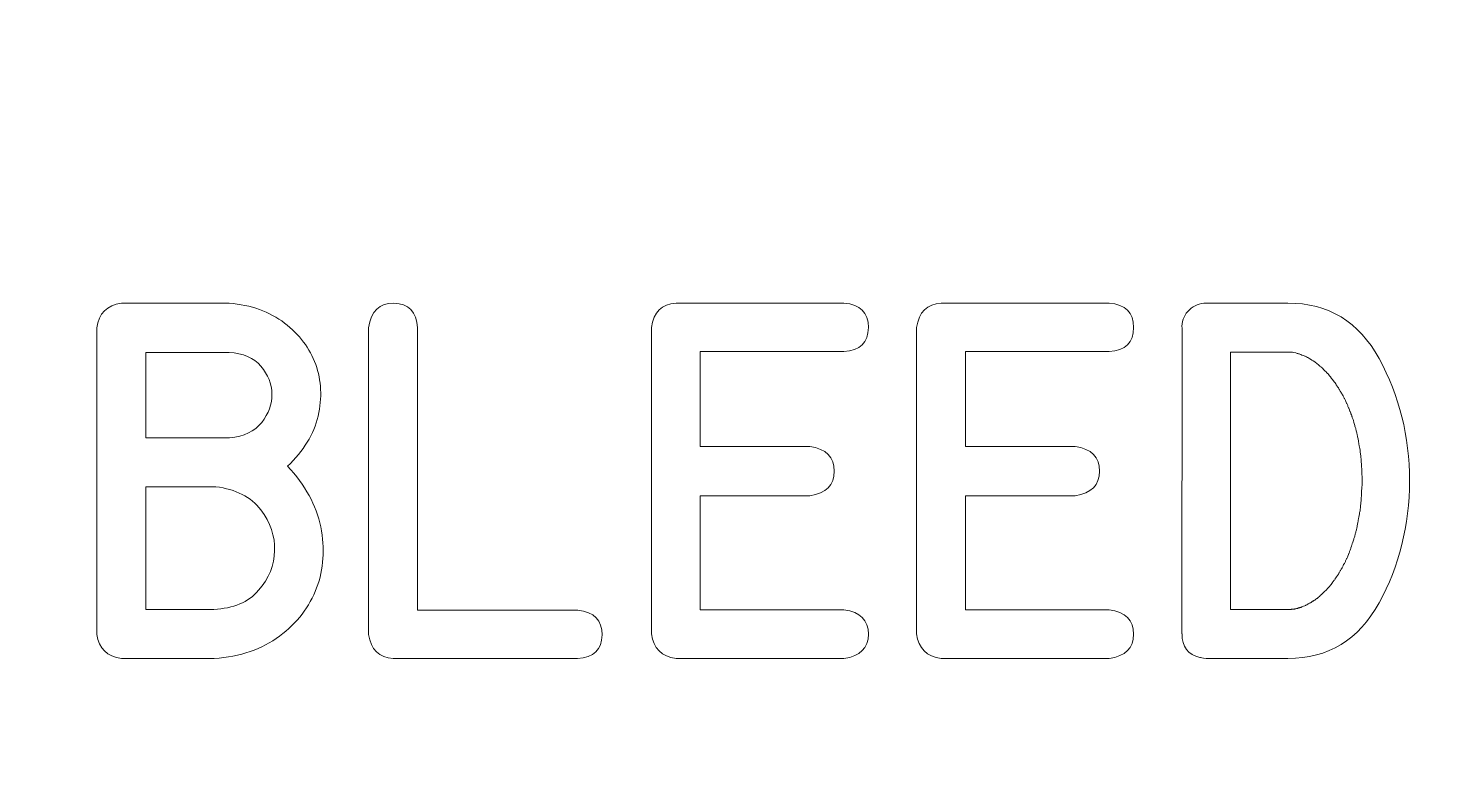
# Model space of a CAD drawing. Header units: millimetres. Extents: x -288 to 359, y -150 to 98.
# Drawn here: x -16.93 to -4.36, y -22.41 to -15.66 of the extents above; entities that cross this region are included whole.
import ezdxf

# ---------------------------------------------------------------- set-up
doc = ezdxf.new("R2010")
doc.units = ezdxf.units.MM
doc.header["$MEASUREMENT"] = 0
doc.layers.add('Cut', color=7, linetype='Continuous', plot=False)
doc.layers.add('Engrave', color=7, linetype='Continuous')

msp = doc.modelspace()

# ---------------------------------------------------------------- linework, layer by layer
at = {"layer": 'Cut', "color": 250, "lineweight": 9}
msp.add_open_spline([(-125.3294, 95.8698), (-125.5948, 95.8696), (-125.8492, 95.764), (-126.0368, 95.5762), (-126.0368, 95.5762), (-126.2243, 95.3885), (-126.3296, 95.1352), (-126.3294, 94.8698), (-126.3294, 94.8698), (-126.3294, 94.8698), (-126.3294, 90.3823), (-126.3294, 90.3823), (-126.3294, 90.3823), (-126.3292, 90.1169), (-126.2236, 89.8624), (-126.0359, 89.6749), (-126.0359, 89.6749), (-125.8481, 89.4874), (-125.5948, 89.3821), (-125.3294, 89.3823), (-125.3294, 89.3823), (-125.3294, 89.3823), (-122.8669, 89.3823), (-122.8669, 89.3823), (-122.8669, 89.3823), (-120.5447, 89.3823), (-118.3988, 88.1434), (-117.2377, 86.1323), (-117.2377, 86.1323), (-116.0766, 84.1212), (-116.0766, 81.6434), (-117.2377, 79.6323), (-117.2377, 79.6323), (-118.3988, 77.6212), (-120.5447, 76.3823), (-122.8669, 76.3823), (-122.8669, 76.3823), (-122.8669, 76.3823), (-125.3294, 76.3823), (-125.3294, 76.3823), (-125.3294, 76.3823), (-125.5948, 76.3821), (-125.8492, 76.2765), (-126.0368, 76.0887), (-126.0368, 76.0887), (-126.2243, 75.901), (-126.3296, 75.6477), (-126.3294, 75.3823), (-126.3294, 75.3823), (-126.3294, 75.3823), (-126.3294, 23.7073), (-126.3294, 23.7073), (-126.3294, 23.7073), (-126.3292, 23.4419), (-126.2236, 23.1874), (-126.0359, 22.9999), (-126.0359, 22.9999), (-125.8481, 22.8124), (-125.5948, 22.7071), (-125.3294, 22.7073), (-125.3294, 22.7073), (-125.3294, 22.7073), (-122.8669, 22.7073), (-122.8669, 22.7073), (-122.8669, 22.7073), (-120.5447, 22.7073), (-118.3988, 21.4684), (-117.2377, 19.4573), (-117.2377, 19.4573), (-116.0766, 17.4462), (-116.0766, 14.9684), (-117.2377, 12.9573), (-117.2377, 12.9573), (-118.3988, 10.9462), (-120.5447, 9.7073), (-122.8669, 9.7073), (-122.8669, 9.7073), (-122.8669, 9.7073), (-125.3294, 9.7073), (-125.3294, 9.7073), (-125.3294, 9.7073), (-125.5948, 9.7071), (-125.8492, 9.6015), (-126.0368, 9.4137), (-126.0368, 9.4137), (-126.2243, 9.226), (-126.3296, 8.9727), (-126.3294, 8.7073), (-126.3294, 8.7073), (-126.3294, 8.7073), (-126.3294, -62.0177), (-126.3294, -62.0177), (-126.3294, -62.0177), (-126.3292, -62.2831), (-126.2236, -62.5376), (-126.0359, -62.7251), (-126.0359, -62.7251), (-125.8481, -62.9126), (-125.5948, -63.0179), (-125.3294, -63.0177), (-125.3294, -63.0177), (-125.3294, -63.0177), (-122.8669, -63.0177), (-122.8669, -63.0177), (-122.8669, -63.0177), (-120.5447, -63.0177), (-118.3988, -64.2566), (-117.2377, -66.2677), (-117.2377, -66.2677), (-116.0766, -68.2788), (-116.0766, -70.7566), (-117.2377, -72.7677), (-117.2377, -72.7677), (-118.3988, -74.7788), (-120.5447, -76.0177), (-122.8669, -76.0177), (-122.8669, -76.0177), (-122.8669, -76.0177), (-125.3294, -76.0177), (-125.3294, -76.0177), (-125.3294, -76.0177), (-125.5948, -76.0179), (-125.8492, -76.1235), (-126.0368, -76.3113), (-126.0368, -76.3113), (-126.2243, -76.499), (-126.3296, -76.7523), (-126.3294, -77.0177), (-126.3294, -77.0177), (-126.3294, -77.0177), (-126.3294, -128.6927), (-126.3294, -128.6927), (-126.3294, -128.6927), (-126.3292, -128.9581), (-126.2236, -129.2126), (-126.0359, -129.4001), (-126.0359, -129.4001), (-125.8481, -129.5876), (-125.5948, -129.6929), (-125.3294, -129.6927), (-125.3294, -129.6927), (-125.3294, -129.6927), (-122.8669, -129.6927), (-122.8669, -129.6927), (-122.8669, -129.6927), (-120.5447, -129.6927), (-118.3988, -130.9316), (-117.2377, -132.9427), (-117.2377, -132.9427), (-116.0766, -134.9538), (-116.0766, -137.4316), (-117.2377, -139.4427), (-117.2377, -139.4427), (-118.3988, -141.4538), (-120.5447, -142.6927), (-122.8669, -142.6927), (-122.8669, -142.6927), (-122.8669, -142.6927), (-125.3294, -142.6927), (-125.3294, -142.6927), (-125.3294, -142.6927), (-125.5948, -142.6929), (-125.8492, -142.7985), (-126.0368, -142.9863), (-126.0368, -142.9863), (-126.2243, -143.174), (-126.3296, -143.4273), (-126.3294, -143.6927), (-126.3294, -143.6927), (-126.3294, -143.6927), (-126.3294, -148.1802), (-126.3294, -148.1802), (-126.3294, -148.1802), (-126.3292, -148.4456), (-126.2236, -148.7001), (-126.0359, -148.8876), (-126.0359, -148.8876), (-125.8481, -149.0751), (-125.5948, -149.1804), (-125.3294, -149.1802), (-125.3294, -149.1802), (-125.3294, -149.1802), (16.1206, -149.1802), (16.1206, -149.1802), (16.1206, -149.1802), (16.386, -149.1801), (16.6404, -149.0745), (16.828, -148.8867), (16.828, -148.8867), (17.0155, -148.6989), (17.1208, -148.4456), (17.1206, -148.1802), (17.1206, -148.1802), (17.1206, -148.1802), (17.1206, -143.6927), (17.1206, -143.6927), (17.1206, -143.6927), (17.1204, -143.4273), (17.0149, -143.1729), (16.8271, -142.9854), (16.8271, -142.9854), (16.6393, -142.7978), (16.386, -142.6926), (16.1206, -142.6927), (16.1206, -142.6927), (16.1206, -142.6927), (13.6581, -142.6927), (13.6581, -142.6927), (13.6581, -142.6927), (11.3359, -142.6927), (9.1901, -141.4538), (8.029, -139.4427), (8.029, -139.4427), (6.8678, -137.4316), (6.8678, -134.9538), (8.029, -132.9427), (8.029, -132.9427), (9.1901, -130.9316), (11.3359, -129.6927), (13.6581, -129.6927), (13.6581, -129.6927), (13.6581, -129.6927), (16.1206, -129.6927), (16.1206, -129.6927), (16.1206, -129.6927), (16.386, -129.6926), (16.6404, -129.587), (16.828, -129.3992), (16.828, -129.3992), (17.0155, -129.2114), (17.1208, -128.9581), (17.1206, -128.6927), (17.1206, -128.6927), (17.1206, -128.6927), (17.1206, -77.0177), (17.1206, -77.0177), (17.1206, -77.0177), (17.1204, -76.7523), (17.0149, -76.4979), (16.8271, -76.3104), (16.8271, -76.3104), (16.6393, -76.1228), (16.386, -76.0176), (16.1206, -76.0177), (16.1206, -76.0177), (16.1206, -76.0177), (13.6581, -76.0177), (13.6581, -76.0177), (13.6581, -76.0177), (11.3359, -76.0177), (9.1901, -74.7788), (8.029, -72.7677), (8.029, -72.7677), (6.8678, -70.7566), (6.8678, -68.2788), (8.029, -66.2677), (8.029, -66.2677), (9.1901, -64.2566), (11.3359, -63.0177), (13.6581, -63.0177), (13.6581, -63.0177), (13.6581, -63.0177), (16.1206, -63.0177), (16.1206, -63.0177), (16.1206, -63.0177), (16.386, -63.0176), (16.6404, -62.912), (16.828, -62.7242), (16.828, -62.7242), (17.0155, -62.5364), (17.1208, -62.2831), (17.1206, -62.0177), (17.1206, -62.0177), (17.1206, -62.0177), (17.1206, 8.7073), (17.1206, 8.7073), (17.1206, 8.7073), (17.1204, 8.9727), (17.0149, 9.2271), (16.8271, 9.4146), (16.8271, 9.4146), (16.6393, 9.6022), (16.386, 9.7074), (16.1206, 9.7073), (16.1206, 9.7073), (16.1206, 9.7073), (13.6581, 9.7073), (13.6581, 9.7073), (13.6581, 9.7073), (11.3359, 9.7073), (9.1901, 10.9462), (8.029, 12.9573), (8.029, 12.9573), (6.8678, 14.9684), (6.8678, 17.4462), (8.029, 19.4573), (8.029, 19.4573), (9.1901, 21.4684), (11.3359, 22.7073), (13.6581, 22.7073), (13.6581, 22.7073), (13.6581, 22.7073), (16.1206, 22.7073), (16.1206, 22.7073), (16.1206, 22.7073), (16.386, 22.7074), (16.6404, 22.813), (16.828, 23.0008), (16.828, 23.0008), (17.0155, 23.1886), (17.1208, 23.4419), (17.1206, 23.7073), (17.1206, 23.7073), (17.1206, 23.7073), (17.1206, 75.3823), (17.1206, 75.3823), (17.1206, 75.3823), (17.1204, 75.6477), (17.0149, 75.9021), (16.8271, 76.0896), (16.8271, 76.0896), (16.6393, 76.2772), (16.386, 76.3824), (16.1206, 76.3823), (16.1206, 76.3823), (16.1206, 76.3823), (13.6581, 76.3823), (13.6581, 76.3823), (13.6581, 76.3823), (11.3359, 76.3823), (9.1901, 77.6212), (8.029, 79.6323), (8.029, 79.6323), (6.8678, 81.6434), (6.8678, 84.1212), (8.029, 86.1323), (8.029, 86.1323), (9.1901, 88.1434), (11.3359, 89.3823), (13.6581, 89.3823), (13.6581, 89.3823), (13.6581, 89.3823), (16.1206, 89.3823), (16.1206, 89.3823), (16.1206, 89.3823), (16.386, 89.3824), (16.6404, 89.488), (16.828, 89.6758), (16.828, 89.6758), (17.0155, 89.8636), (17.1208, 90.1169), (17.1206, 90.3823), (17.1206, 90.3823), (17.1206, 90.3823), (17.1206, 94.8698), (17.1206, 94.8698), (17.1206, 94.8698), (17.1204, 95.1352), (17.0149, 95.3896), (16.8271, 95.5771), (16.8271, 95.5771), (16.6393, 95.7647), (16.386, 95.8699), (16.1206, 95.8698), (16.1206, 95.8698), (16.1206, 95.8698), (-125.3294, 95.8698), (-125.3294, 95.8698)], degree=3, knots=[0, 0, 0, 0, 0.0107527, 0.0107527, 0.0107527, 0.0107527, 0.0215054, 0.0215054, 0.0215054, 0.0215054, 0.0322581, 0.0322581, 0.0322581, 0.0322581, 0.0430108, 0.0430108, 0.0430108, 0.0430108, 0.0537634, 0.0537634, 0.0537634, 0.0537634, 0.0645161, 0.0645161, 0.0645161, 0.0645161, 0.0752688, 0.0752688, 0.0752688, 0.0752688, 0.0860215, 0.0860215, 0.0860215, 0.0860215, 0.0967742, 0.0967742, 0.0967742, 0.0967742, 0.1075269, 0.1075269, 0.1075269, 0.1075269, 0.1182796, 0.1182796, 0.1182796, 0.1182796, 0.1290323, 0.1290323, 0.1290323, 0.1290323, 0.1397849, 0.1397849, 0.1397849, 0.1397849, 0.1505376, 0.1505376, 0.1505376, 0.1505376, 0.1612903, 0.1612903, 0.1612903, 0.1612903, 0.172043, 0.172043, 0.172043, 0.172043, 0.1827957, 0.1827957, 0.1827957, 0.1827957, 0.1935484, 0.1935484, 0.1935484, 0.1935484, 0.2043011, 0.2043011, 0.2043011, 0.2043011, 0.2150538, 0.2150538, 0.2150538, 0.2150538, 0.2258065, 0.2258065, 0.2258065, 0.2258065, 0.2365591, 0.2365591, 0.2365591, 0.2365591, 0.2473118, 0.2473118, 0.2473118, 0.2473118, 0.2580645, 0.2580645, 0.2580645, 0.2580645, 0.2688172, 0.2688172, 0.2688172, 0.2688172, 0.2795699, 0.2795699, 0.2795699, 0.2795699, 0.2903226, 0.2903226, 0.2903226, 0.2903226, 0.3010753, 0.3010753, 0.3010753, 0.3010753, 0.311828, 0.311828, 0.311828, 0.311828, 0.3225806, 0.3225806, 0.3225806, 0.3225806, 0.3333333, 0.3333333, 0.3333333, 0.3333333, 0.344086, 0.344086, 0.344086, 0.344086, 0.3548387, 0.3548387, 0.3548387, 0.3548387, 0.3655914, 0.3655914, 0.3655914, 0.3655914, 0.3763441, 0.3763441, 0.3763441, 0.3763441, 0.3870968, 0.3870968, 0.3870968, 0.3870968, 0.3978495, 0.3978495, 0.3978495, 0.3978495, 0.4086022, 0.4086022, 0.4086022, 0.4086022, 0.4193548, 0.4193548, 0.4193548, 0.4193548, 0.4301075, 0.4301075, 0.4301075, 0.4301075, 0.4408602, 0.4408602, 0.4408602, 0.4408602, 0.4516129, 0.4516129, 0.4516129, 0.4516129, 0.4623656, 0.4623656, 0.4623656, 0.4623656, 0.4731183, 0.4731183, 0.4731183, 0.4731183, 0.483871, 0.483871, 0.483871, 0.483871, 0.4946237, 0.4946237, 0.4946237, 0.4946237, 0.5053763, 0.5053763, 0.5053763, 0.5053763, 0.516129, 0.516129, 0.516129, 0.516129, 0.5268817, 0.5268817, 0.5268817, 0.5268817, 0.5376344, 0.5376344, 0.5376344, 0.5376344, 0.5483871, 0.5483871, 0.5483871, 0.5483871, 0.5591398, 0.5591398, 0.5591398, 0.5591398, 0.5698925, 0.5698925, 0.5698925, 0.5698925, 0.5806452, 0.5806452, 0.5806452, 0.5806452, 0.5913978, 0.5913978, 0.5913978, 0.5913978, 0.6021505, 0.6021505, 0.6021505, 0.6021505, 0.6129032, 0.6129032, 0.6129032, 0.6129032, 0.6236559, 0.6236559, 0.6236559, 0.6236559, 0.6344086, 0.6344086, 0.6344086, 0.6344086, 0.6451613, 0.6451613, 0.6451613, 0.6451613, 0.655914, 0.655914, 0.655914, 0.655914, 0.6666667, 0.6666667, 0.6666667, 0.6666667, 0.6774194, 0.6774194, 0.6774194, 0.6774194, 0.688172, 0.688172, 0.688172, 0.688172, 0.6989247, 0.6989247, 0.6989247, 0.6989247, 0.7096774, 0.7096774, 0.7096774, 0.7096774, 0.7204301, 0.7204301, 0.7204301, 0.7204301, 0.7311828, 0.7311828, 0.7311828, 0.7311828, 0.7419355, 0.7419355, 0.7419355, 0.7419355, 0.7526882, 0.7526882, 0.7526882, 0.7526882, 0.7634409, 0.7634409, 0.7634409, 0.7634409, 0.7741935, 0.7741935, 0.7741935, 0.7741935, 0.7849462, 0.7849462, 0.7849462, 0.7849462, 0.7956989, 0.7956989, 0.7956989, 0.7956989, 0.8064516, 0.8064516, 0.8064516, 0.8064516, 0.8172043, 0.8172043, 0.8172043, 0.8172043, 0.827957, 0.827957, 0.827957, 0.827957, 0.8387097, 0.8387097, 0.8387097, 0.8387097, 0.8494624, 0.8494624, 0.8494624, 0.8494624, 0.8602151, 0.8602151, 0.8602151, 0.8602151, 0.8709677, 0.8709677, 0.8709677, 0.8709677, 0.8817204, 0.8817204, 0.8817204, 0.8817204, 0.8924731, 0.8924731, 0.8924731, 0.8924731, 0.9032258, 0.9032258, 0.9032258, 0.9032258, 0.9139785, 0.9139785, 0.9139785, 0.9139785, 0.9247312, 0.9247312, 0.9247312, 0.9247312, 0.9354839, 0.9354839, 0.9354839, 0.9354839, 0.9462366, 0.9462366, 0.9462366, 0.9462366, 0.9569892, 0.9569892, 0.9569892, 0.9569892, 0.9677419, 0.9677419, 0.9677419, 0.9677419, 0.9784946, 0.9784946, 0.9784946, 0.9784946, 1, 1, 1, 1], dxfattribs=at)
at = {"layer": 'Engrave', "color": 240, "lineweight": 9}
for points, knots in [([(-15.1326, -18.114), (-14.9363, -18.1304), (-14.7712, -18.1902), (-14.6373, -18.2923), (-14.6373, -18.2923), (-14.5034, -18.3945), (-14.4103, -18.5178), (-14.359, -18.6622), (-14.359, -18.6622), (-14.3071, -18.8061), (-14.3002, -18.9596), (-14.3378, -19.1226), (-14.3378, -19.1226), (-14.3754, -19.285), (-14.4669, -19.4348), (-14.6114, -19.5713), (-14.6114, -19.5713), (-14.4521, -19.7385), (-14.3531, -19.9195), (-14.314, -20.1137), (-14.314, -20.1137), (-14.2748, -20.3079), (-14.287, -20.49), (-14.3505, -20.6588), (-14.3505, -20.6588), (-14.414, -20.8276), (-14.5241, -20.971), (-14.6812, -21.089), (-14.6812, -21.089), (-14.8384, -21.207), (-15.0331, -21.2737), (-15.266, -21.289), (-15.266, -21.289), (-15.266, -21.289), (-15.2702, -21.289), (-15.2702, -21.289), (-15.2702, -21.289), (-15.2702, -21.289), (-16.0952, -21.289), (-16.0952, -21.289), (-16.0952, -21.289), (-16.2222, -21.2715), (-16.2957, -21.1996), (-16.3153, -21.0736), (-16.3153, -21.0736), (-16.3153, -21.0736), (-16.3153, -18.3341), (-16.3153, -18.3341), (-16.3153, -18.3341), (-16.2978, -18.2061), (-16.2243, -18.1325), (-16.0952, -18.114), (-16.0952, -18.114), (-16.0952, -18.114), (-15.1326, -18.114), (-15.1326, -18.114)], [0, 0, 0, 0, 0.0666667, 0.0666667, 0.0666667, 0.0666667, 0.1333333, 0.1333333, 0.1333333, 0.1333333, 0.2, 0.2, 0.2, 0.2, 0.2666667, 0.2666667, 0.2666667, 0.2666667, 0.3333333, 0.3333333, 0.3333333, 0.3333333, 0.4, 0.4, 0.4, 0.4, 0.4666667, 0.4666667, 0.4666667, 0.4666667, 0.5333333, 0.5333333, 0.5333333, 0.5333333, 0.6, 0.6, 0.6, 0.6, 0.6666667, 0.6666667, 0.6666667, 0.6666667, 0.7333333, 0.7333333, 0.7333333, 0.7333333, 0.8, 0.8, 0.8, 0.8, 0.8666667, 0.8666667, 0.8666667, 0.8666667, 1, 1, 1, 1]), ([(-13.6658, -21.2906), (-13.7928, -21.2821), (-13.8663, -21.2107), (-13.8859, -21.0752), (-13.8859, -21.0752), (-13.8859, -21.0752), (-13.8859, -18.3341), (-13.8859, -18.3341), (-13.8859, -18.3341), (-13.8642, -18.1854), (-13.7885, -18.1124), (-13.6594, -18.1145), (-13.6594, -18.1145), (-13.5303, -18.1172), (-13.4599, -18.1907), (-13.4488, -18.3341), (-13.4488, -18.3341), (-13.4488, -18.3341), (-13.4488, -20.8577), (-13.4488, -20.8577), (-13.4488, -20.8577), (-13.4488, -20.8577), (-12.0179, -20.8567), (-12.0179, -20.8567), (-12.0179, -20.8567), (-11.8708, -20.8731), (-11.7983, -20.9472), (-11.7999, -21.0789), (-11.7999, -21.0789), (-11.8015, -21.2107), (-11.8745, -21.2811), (-12.0195, -21.2906), (-12.0195, -21.2906), (-12.0195, -21.2906), (-13.6658, -21.2906), (-13.6658, -21.2906)], [0, 0, 0, 0, 0.1, 0.1, 0.1, 0.1, 0.2, 0.2, 0.2, 0.2, 0.3, 0.3, 0.3, 0.3, 0.4, 0.4, 0.4, 0.4, 0.5, 0.5, 0.5, 0.5, 0.6, 0.6, 0.6, 0.6, 0.7, 0.7, 0.7, 0.7, 0.8, 0.8, 0.8, 0.8, 1, 1, 1, 1]), ([(-9.6382, -18.5463), (-9.6382, -18.5463), (-10.9236, -18.5463), (-10.9236, -18.5463), (-10.9236, -18.5463), (-10.9236, -18.5463), (-10.9236, -19.3946), (-10.9236, -19.3946), (-10.9236, -19.3946), (-10.9236, -19.3946), (-9.9436, -19.3946), (-9.9436, -19.3946), (-9.9436, -19.3946), (-9.797, -19.4163), (-9.724, -19.4898), (-9.7245, -19.6152), (-9.7245, -19.6152), (-9.725, -19.7412), (-9.7981, -19.8142), (-9.9436, -19.8348), (-9.9436, -19.8348), (-9.9436, -19.8348), (-10.9236, -19.8348), (-10.9236, -19.8348), (-10.9236, -19.8348), (-10.9236, -19.8348), (-10.9236, -20.8535), (-10.9236, -20.8535), (-10.9236, -20.8535), (-10.9236, -20.8535), (-9.6382, -20.8535), (-9.6382, -20.8535), (-9.6382, -20.8535), (-9.4927, -20.8752), (-9.4197, -20.9477), (-9.4197, -21.072), (-9.4197, -21.072), (-9.4197, -21.1959), (-9.4927, -21.2684), (-9.6382, -21.289), (-9.6382, -21.289), (-9.6382, -21.289), (-11.139, -21.289), (-11.139, -21.289), (-11.139, -21.289), (-11.2681, -21.2726), (-11.3416, -21.199), (-11.3591, -21.0689), (-11.3591, -21.0689), (-11.3591, -21.0689), (-11.3591, -18.331), (-11.3591, -18.331), (-11.3591, -18.331), (-11.3395, -18.1944), (-11.266, -18.1225), (-11.139, -18.114), (-11.139, -18.114), (-11.139, -18.114), (-9.6382, -18.114), (-9.6382, -18.114), (-9.6382, -18.114), (-9.4927, -18.1251), (-9.4197, -18.1981), (-9.4202, -18.332), (-9.4202, -18.332), (-9.4208, -18.4659), (-9.4938, -18.5373), (-9.6382, -18.5463)], [0, 0, 0, 0, 0.0555556, 0.0555556, 0.0555556, 0.0555556, 0.1111111, 0.1111111, 0.1111111, 0.1111111, 0.1666667, 0.1666667, 0.1666667, 0.1666667, 0.2222222, 0.2222222, 0.2222222, 0.2222222, 0.2777778, 0.2777778, 0.2777778, 0.2777778, 0.3333333, 0.3333333, 0.3333333, 0.3333333, 0.3888889, 0.3888889, 0.3888889, 0.3888889, 0.4444444, 0.4444444, 0.4444444, 0.4444444, 0.5, 0.5, 0.5, 0.5, 0.5555556, 0.5555556, 0.5555556, 0.5555556, 0.6111111, 0.6111111, 0.6111111, 0.6111111, 0.6666667, 0.6666667, 0.6666667, 0.6666667, 0.7222222, 0.7222222, 0.7222222, 0.7222222, 0.7777778, 0.7777778, 0.7777778, 0.7777778, 0.8333333, 0.8333333, 0.8333333, 0.8333333, 0.8888889, 0.8888889, 0.8888889, 0.8888889, 1, 1, 1, 1]), ([(-7.2681, -18.5463), (-7.2681, -18.5463), (-8.5535, -18.5463), (-8.5535, -18.5463), (-8.5535, -18.5463), (-8.5535, -18.5463), (-8.5535, -19.3946), (-8.5535, -19.3946), (-8.5535, -19.3946), (-8.5535, -19.3946), (-7.5735, -19.3946), (-7.5735, -19.3946), (-7.5735, -19.3946), (-7.4269, -19.4163), (-7.3539, -19.4898), (-7.3544, -19.6152), (-7.3544, -19.6152), (-7.3549, -19.7412), (-7.428, -19.8142), (-7.5735, -19.8348), (-7.5735, -19.8348), (-7.5735, -19.8348), (-8.5535, -19.8348), (-8.5535, -19.8348), (-8.5535, -19.8348), (-8.5535, -19.8348), (-8.5535, -20.8535), (-8.5535, -20.8535), (-8.5535, -20.8535), (-8.5535, -20.8535), (-7.2681, -20.8535), (-7.2681, -20.8535), (-7.2681, -20.8535), (-7.1226, -20.8752), (-7.0496, -20.9477), (-7.0496, -21.072), (-7.0496, -21.072), (-7.0496, -21.1959), (-7.1226, -21.2684), (-7.2681, -21.289), (-7.2681, -21.289), (-7.2681, -21.289), (-8.7689, -21.289), (-8.7689, -21.289), (-8.7689, -21.289), (-8.898, -21.2726), (-8.9715, -21.199), (-8.989, -21.0689), (-8.989, -21.0689), (-8.989, -21.0689), (-8.989, -18.331), (-8.989, -18.331), (-8.989, -18.331), (-8.9694, -18.1944), (-8.8959, -18.1225), (-8.7689, -18.114), (-8.7689, -18.114), (-8.7689, -18.114), (-7.2681, -18.114), (-7.2681, -18.114), (-7.2681, -18.114), (-7.1226, -18.1251), (-7.0496, -18.1981), (-7.0501, -18.332), (-7.0501, -18.332), (-7.0507, -18.4659), (-7.1237, -18.5373), (-7.2681, -18.5463)], [0, 0, 0, 0, 0.0555556, 0.0555556, 0.0555556, 0.0555556, 0.1111111, 0.1111111, 0.1111111, 0.1111111, 0.1666667, 0.1666667, 0.1666667, 0.1666667, 0.2222222, 0.2222222, 0.2222222, 0.2222222, 0.2777778, 0.2777778, 0.2777778, 0.2777778, 0.3333333, 0.3333333, 0.3333333, 0.3333333, 0.3888889, 0.3888889, 0.3888889, 0.3888889, 0.4444444, 0.4444444, 0.4444444, 0.4444444, 0.5, 0.5, 0.5, 0.5, 0.5555556, 0.5555556, 0.5555556, 0.5555556, 0.6111111, 0.6111111, 0.6111111, 0.6111111, 0.6666667, 0.6666667, 0.6666667, 0.6666667, 0.7222222, 0.7222222, 0.7222222, 0.7222222, 0.7777778, 0.7777778, 0.7777778, 0.7777778, 0.8333333, 0.8333333, 0.8333333, 0.8333333, 0.8888889, 0.8888889, 0.8888889, 0.8888889, 1, 1, 1, 1]), ([(-6.4019, -18.114), (-6.4019, -18.114), (-5.6717, -18.114), (-5.6717, -18.114), (-5.6717, -18.114), (-5.3087, -18.114), (-5.0372, -18.2791), (-4.8562, -18.6098), (-4.8562, -18.6098), (-4.6753, -18.9406), (-4.5848, -19.3046), (-4.5848, -19.7015), (-4.5848, -19.7015), (-4.5848, -20.0984), (-4.6758, -20.4619), (-4.8568, -20.7926), (-4.8568, -20.7926), (-5.0383, -21.1234), (-5.3097, -21.289), (-5.6717, -21.289), (-5.6717, -21.289), (-5.6717, -21.289), (-6.4019, -21.289), (-6.4019, -21.289), (-6.4019, -21.289), (-6.4019, -21.289), (-6.3988, -21.289), (-6.3988, -21.289), (-6.3988, -21.289), (-6.3988, -21.289), (-6.4019, -21.289), (-6.4019, -21.289), (-6.4019, -21.289), (-6.4358, -21.2837), (-6.4543, -21.2805), (-6.4575, -21.2795), (-6.4575, -21.2795), (-6.5649, -21.2541), (-6.6184, -21.1837), (-6.6173, -21.0689), (-6.6173, -21.0689), (-6.6173, -21.0689), (-6.6189, -21.0689), (-6.6189, -21.0689), (-6.6189, -21.0689), (-6.6189, -21.0689), (-6.6173, -18.331), (-6.6173, -18.331), (-6.6173, -18.331), (-6.6184, -18.3278), (-6.6189, -18.3235), (-6.6189, -18.3188), (-6.6189, -18.3188), (-6.6157, -18.2616), (-6.5935, -18.2135), (-6.5517, -18.1738), (-6.5517, -18.1738), (-6.5094, -18.1341), (-6.4591, -18.114), (-6.4004, -18.114), (-6.4004, -18.114), (-6.4004, -18.114), (-6.4019, -18.114), (-6.4019, -18.114)], [0, 0, 0, 0, 0.0588235, 0.0588235, 0.0588235, 0.0588235, 0.1176471, 0.1176471, 0.1176471, 0.1176471, 0.1764706, 0.1764706, 0.1764706, 0.1764706, 0.2352941, 0.2352941, 0.2352941, 0.2352941, 0.2941176, 0.2941176, 0.2941176, 0.2941176, 0.3529412, 0.3529412, 0.3529412, 0.3529412, 0.4117647, 0.4117647, 0.4117647, 0.4117647, 0.4705882, 0.4705882, 0.4705882, 0.4705882, 0.5294118, 0.5294118, 0.5294118, 0.5294118, 0.5882353, 0.5882353, 0.5882353, 0.5882353, 0.6470588, 0.6470588, 0.6470588, 0.6470588, 0.7058824, 0.7058824, 0.7058824, 0.7058824, 0.7647059, 0.7647059, 0.7647059, 0.7647059, 0.8235294, 0.8235294, 0.8235294, 0.8235294, 0.8823529, 0.8823529, 0.8823529, 0.8823529, 1, 1, 1, 1]), ([(-15.1326, -18.5543), (-15.1326, -18.5543), (-15.8766, -18.5543), (-15.8766, -18.5543), (-15.8766, -18.5543), (-15.8766, -18.5543), (-15.8766, -19.3184), (-15.8766, -19.3184), (-15.8766, -19.3184), (-15.8766, -19.3184), (-15.1278, -19.3184), (-15.1278, -19.3184), (-15.1278, -19.3184), (-14.9998, -19.3052), (-14.904, -19.2591), (-14.8416, -19.1797), (-14.8416, -19.1797), (-14.7791, -19.1009), (-14.749, -19.0162), (-14.75, -18.9257), (-14.75, -18.9257), (-14.7516, -18.8353), (-14.7844, -18.7527), (-14.849, -18.6776), (-14.849, -18.6776), (-14.913, -18.6024), (-15.0072, -18.5617), (-15.1326, -18.5543)], [0, 0, 0, 0, 0.125, 0.125, 0.125, 0.125, 0.25, 0.25, 0.25, 0.25, 0.375, 0.375, 0.375, 0.375, 0.5, 0.5, 0.5, 0.5, 0.625, 0.625, 0.625, 0.625, 0.75, 0.75, 0.75, 0.75, 1, 1, 1, 1]), ([(-5.6717, -20.8519), (-5.6696, -20.8519), (-5.6675, -20.8519), (-5.6653, -20.8519), (-5.6653, -20.8519), (-5.6632, -20.8519), (-5.6606, -20.8519), (-5.6579, -20.8519), (-5.6579, -20.8519), (-5.6558, -20.8519), (-5.6537, -20.8514), (-5.6521, -20.8508), (-5.6521, -20.8508), (-5.6505, -20.8503), (-5.6484, -20.8503), (-5.6452, -20.8503), (-5.6452, -20.8503), (-5.6431, -20.8503), (-5.641, -20.8498), (-5.6384, -20.8493), (-5.6384, -20.8493), (-5.6357, -20.8487), (-5.6331, -20.8487), (-5.6299, -20.8487), (-5.6299, -20.8487), (-5.6278, -20.8487), (-5.6257, -20.8482), (-5.6235, -20.8482), (-5.6235, -20.8482), (-5.6214, -20.8477), (-5.6188, -20.8471), (-5.6156, -20.8471), (-5.6156, -20.8471), (-5.614, -20.8471), (-5.6119, -20.8471), (-5.6098, -20.8466), (-5.6098, -20.8466), (-5.6077, -20.8461), (-5.605, -20.8456), (-5.6018, -20.8456), (-5.6018, -20.8456), (-5.5976, -20.8434), (-5.5934, -20.8424), (-5.5897, -20.8424), (-5.5897, -20.8424), (-5.5876, -20.8424), (-5.5854, -20.8419), (-5.5833, -20.8403), (-5.5833, -20.8403), (-5.5812, -20.8387), (-5.5786, -20.8371), (-5.5754, -20.8366), (-5.5754, -20.8366), (-5.5733, -20.8366), (-5.5711, -20.836), (-5.5685, -20.8355), (-5.5685, -20.8355), (-5.5659, -20.835), (-5.5632, -20.8344), (-5.56, -20.8334), (-5.56, -20.8334), (-5.5579, -20.8334), (-5.5558, -20.8329), (-5.5537, -20.8318), (-5.5537, -20.8318), (-5.5516, -20.8307), (-5.5495, -20.8297), (-5.5463, -20.8286), (-5.5463, -20.8286), (-5.5399, -20.8265), (-5.5352, -20.8244), (-5.532, -20.8223), (-5.532, -20.8223), (-5.5135, -20.8159), (-5.5082, -20.8143), (-5.5166, -20.8159), (-5.5166, -20.8159), (-5.5145, -20.8159), (-5.5124, -20.8154), (-5.5103, -20.8138), (-5.5103, -20.8138), (-5.5082, -20.8122), (-5.5055, -20.8112), (-5.5029, -20.8101), (-5.5029, -20.8101), (-5.4934, -20.8038), (-5.4891, -20.8011), (-5.4902, -20.8022), (-5.4902, -20.8022), (-5.4801, -20.7969), (-5.4748, -20.7942), (-5.4748, -20.7942), (-5.4748, -20.7942), (-5.4727, -20.7932), (-5.4706, -20.7921), (-5.4685, -20.7905), (-5.4685, -20.7905), (-5.4664, -20.7889), (-5.4637, -20.7873), (-5.4606, -20.7852), (-5.4606, -20.7852), (-5.4516, -20.7789), (-5.4468, -20.7757), (-5.4468, -20.7757), (-5.4468, -20.7757), (-5.4447, -20.7746), (-5.4426, -20.7736), (-5.4399, -20.772), (-5.4399, -20.772), (-5.4373, -20.7704), (-5.4346, -20.7688), (-5.4314, -20.7667), (-5.4314, -20.7667), (-5.4293, -20.7657), (-5.4272, -20.7641), (-5.4251, -20.7619), (-5.4251, -20.7619), (-5.423, -20.7598), (-5.4203, -20.7577), (-5.4172, -20.7556), (-5.4172, -20.7556), (-5.4156, -20.7545), (-5.4135, -20.7535), (-5.4113, -20.7519), (-5.4113, -20.7519), (-5.4092, -20.7503), (-5.4066, -20.7482), (-5.4034, -20.7466), (-5.4034, -20.7466), (-5.4013, -20.7445), (-5.396, -20.7403), (-5.3881, -20.7339), (-5.3881, -20.7339), (-5.3796, -20.7254), (-5.3754, -20.7217), (-5.3754, -20.7217), (-5.3754, -20.7217), (-5.3732, -20.7196), (-5.3717, -20.7175), (-5.3695, -20.7154), (-5.3695, -20.7154), (-5.3674, -20.7133), (-5.3648, -20.7106), (-5.3616, -20.7074), (-5.3616, -20.7074), (-5.3595, -20.7053), (-5.3574, -20.7037), (-5.3552, -20.7016), (-5.3552, -20.7016), (-5.3531, -20.6995), (-5.351, -20.6969), (-5.3478, -20.6937), (-5.3478, -20.6937), (-5.3447, -20.6916), (-5.3399, -20.6873), (-5.3336, -20.6815), (-5.3336, -20.6815), (-5.3314, -20.6794), (-5.3293, -20.6773), (-5.3277, -20.6752), (-5.3277, -20.6752), (-5.3256, -20.673), (-5.323, -20.6704), (-5.3198, -20.6672), (-5.3198, -20.6672), (-5.3177, -20.6651), (-5.3156, -20.663), (-5.3134, -20.6603), (-5.3134, -20.6603), (-5.3113, -20.6577), (-5.3087, -20.6551), (-5.306, -20.6519), (-5.306, -20.6519), (-5.2933, -20.6355), (-5.2891, -20.6302), (-5.2933, -20.6365), (-5.2933, -20.6365), (-5.2859, -20.6291), (-5.2817, -20.6233), (-5.2796, -20.6191), (-5.2796, -20.6191), (-5.2701, -20.6069), (-5.2658, -20.6011), (-5.2669, -20.6021), (-5.2669, -20.6021), (-5.2648, -20.599), (-5.2626, -20.5963), (-5.2611, -20.5937), (-5.2611, -20.5937), (-5.2589, -20.591), (-5.2563, -20.5884), (-5.2531, -20.5852), (-5.2531, -20.5852), (-5.251, -20.582), (-5.2494, -20.5789), (-5.2478, -20.5757), (-5.2478, -20.5757), (-5.2462, -20.5725), (-5.2436, -20.5699), (-5.2409, -20.5667), (-5.2409, -20.5667), (-5.2399, -20.5635), (-5.2378, -20.5603), (-5.2351, -20.5566), (-5.2351, -20.5566), (-5.2325, -20.5529), (-5.2304, -20.5498), (-5.2282, -20.5466), (-5.2282, -20.5466), (-5.2219, -20.5381), (-5.2182, -20.5318), (-5.2161, -20.5275), (-5.2161, -20.5275), (-5.214, -20.5249), (-5.2118, -20.5212), (-5.2103, -20.5175), (-5.2103, -20.5175), (-5.2087, -20.5143), (-5.2066, -20.5106), (-5.2034, -20.5074), (-5.2034, -20.5074), (-5.2013, -20.5048), (-5.1997, -20.5011), (-5.1981, -20.4974), (-5.1981, -20.4974), (-5.1965, -20.4942), (-5.1944, -20.4905), (-5.1912, -20.4873), (-5.1912, -20.4873), (-5.1891, -20.4825), (-5.1859, -20.4757), (-5.1817, -20.4672), (-5.1817, -20.4672), (-5.1796, -20.464), (-5.178, -20.4609), (-5.1764, -20.4566), (-5.1764, -20.4566), (-5.1748, -20.4524), (-5.1727, -20.4482), (-5.1695, -20.4439), (-5.1695, -20.4439), (-5.1674, -20.4407), (-5.1653, -20.4376), (-5.1637, -20.4339), (-5.1637, -20.4339), (-5.1626, -20.4302), (-5.16, -20.4265), (-5.1568, -20.4222), (-5.1568, -20.4222), (-5.1558, -20.419), (-5.1547, -20.4159), (-5.1531, -20.4116), (-5.1531, -20.4116), (-5.1515, -20.4074), (-5.1499, -20.4032), (-5.1478, -20.3989), (-5.1478, -20.3989), (-5.1446, -20.3942), (-5.1409, -20.3862), (-5.1367, -20.3757), (-5.1367, -20.3757), (-5.1266, -20.3503), (-5.1229, -20.3418), (-5.1261, -20.3513), (-5.1261, -20.3513), (-5.1251, -20.3481), (-5.1235, -20.3439), (-5.1219, -20.3397), (-5.1219, -20.3397), (-5.1203, -20.3349), (-5.1187, -20.3301), (-5.1166, -20.3264), (-5.1166, -20.3264), (-5.1155, -20.3222), (-5.1145, -20.318), (-5.1129, -20.3137), (-5.1129, -20.3137), (-5.1113, -20.3095), (-5.1092, -20.3053), (-5.1076, -20.3), (-5.1076, -20.3), (-5.1044, -20.2905), (-5.1018, -20.2825), (-5.0997, -20.2751), (-5.0997, -20.2751), (-5.0986, -20.2709), (-5.0975, -20.2666), (-5.096, -20.2624), (-5.096, -20.2624), (-5.0944, -20.2587), (-5.0923, -20.2539), (-5.0901, -20.2487), (-5.0901, -20.2487), (-5.0944, -20.2592), (-5.0917, -20.2502), (-5.0827, -20.2222), (-5.0827, -20.2222), (-5.0806, -20.2174), (-5.0774, -20.2084), (-5.0732, -20.1963), (-5.0732, -20.1963), (-5.0732, -20.192), (-5.0727, -20.1873), (-5.0711, -20.183), (-5.0711, -20.183), (-5.0695, -20.1783), (-5.0679, -20.1735), (-5.0669, -20.1682), (-5.0669, -20.1682), (-5.0658, -20.164), (-5.0647, -20.1598), (-5.0637, -20.155), (-5.0637, -20.155), (-5.0631, -20.1502), (-5.0616, -20.1455), (-5.0594, -20.1402), (-5.0594, -20.1402), (-5.0594, -20.137), (-5.0584, -20.1333), (-5.0568, -20.1285), (-5.0568, -20.1285), (-5.0552, -20.1238), (-5.0542, -20.119), (-5.0531, -20.1137), (-5.0531, -20.1137), (-5.052, -20.1068), (-5.0504, -20.0968), (-5.0483, -20.0846), (-5.0483, -20.0846), (-5.0483, -20.0804), (-5.0478, -20.0761), (-5.0462, -20.0714), (-5.0462, -20.0714), (-5.0446, -20.0666), (-5.043, -20.0619), (-5.0425, -20.0566), (-5.0425, -20.0566), (-5.0425, -20.0523), (-5.042, -20.0481), (-5.0409, -20.0433), (-5.0409, -20.0433), (-5.0399, -20.0386), (-5.0388, -20.0338), (-5.0377, -20.0285), (-5.0377, -20.0285), (-5.0367, -20.0211), (-5.0351, -20.0116), (-5.033, -19.9989), (-5.033, -19.9989), (-5.033, -19.9952), (-5.0319, -19.9904), (-5.0303, -19.9851), (-5.0303, -19.9851), (-5.0293, -19.9798), (-5.0277, -19.9751), (-5.0266, -19.9698), (-5.0266, -19.9698), (-5.0266, -19.9624), (-5.0256, -19.9529), (-5.0235, -19.9402), (-5.0235, -19.9402), (-5.0235, -19.9359), (-5.0235, -19.9317), (-5.0229, -19.9269), (-5.0229, -19.9269), (-5.0224, -19.9222), (-5.0213, -19.9169), (-5.0203, -19.911), (-5.0203, -19.911), (-5.0187, -19.8983), (-5.0176, -19.8888), (-5.0176, -19.8814), (-5.0176, -19.8814), (-5.0166, -19.874), (-5.0161, -19.8645), (-5.0161, -19.8518), (-5.0161, -19.8518), (-5.015, -19.8444), (-5.0145, -19.8343), (-5.0145, -19.8211), (-5.0145, -19.8211), (-5.0134, -19.8137), (-5.0129, -19.8036), (-5.0129, -19.7915), (-5.0129, -19.7915), (-5.0129, -19.7862), (-5.0123, -19.7814), (-5.0118, -19.7766), (-5.0118, -19.7766), (-5.0113, -19.7719), (-5.0108, -19.7666), (-5.0097, -19.7602), (-5.0097, -19.7602), (-5.0097, -19.756), (-5.0092, -19.7518), (-5.0086, -19.747), (-5.0086, -19.747), (-5.0086, -19.7428), (-5.0081, -19.737), (-5.0081, -19.7311), (-5.0081, -19.7311), (-5.0081, -19.7269), (-5.0081, -19.7221), (-5.0081, -19.7168), (-5.0081, -19.7168), (-5.0081, -19.7121), (-5.0081, -19.7068), (-5.0081, -19.7015), (-5.0081, -19.7015), (-5.0081, -19.6962), (-5.0081, -19.6914), (-5.0081, -19.6867), (-5.0081, -19.6867), (-5.0081, -19.6819), (-5.0081, -19.6772), (-5.0081, -19.6719), (-5.0081, -19.6719), (-5.0081, -19.6671), (-5.0086, -19.6618), (-5.0086, -19.6576), (-5.0086, -19.6576), (-5.0092, -19.6528), (-5.0097, -19.647), (-5.0097, -19.6412), (-5.0097, -19.6412), (-5.0097, -19.6369), (-5.0097, -19.6322), (-5.0097, -19.6269), (-5.0097, -19.6269), (-5.0097, -19.6221), (-5.0097, -19.6168), (-5.0097, -19.6115), (-5.0097, -19.6115), (-5.0097, -19.6052), (-5.0108, -19.5951), (-5.0129, -19.5803), (-5.0129, -19.5803), (-5.0129, -19.5681), (-5.0134, -19.5586), (-5.0145, -19.5528), (-5.0145, -19.5528), (-5.0145, -19.5454), (-5.0155, -19.5348), (-5.0176, -19.52), (-5.0176, -19.52), (-5.0176, -19.5078), (-5.0182, -19.4983), (-5.0192, -19.4919), (-5.0192, -19.4919), (-5.0192, -19.4851), (-5.0198, -19.475), (-5.0219, -19.4628), (-5.0219, -19.4628), (-5.0229, -19.4586), (-5.024, -19.4538), (-5.0245, -19.4486), (-5.0245, -19.4486), (-5.025, -19.4438), (-5.025, -19.4385), (-5.025, -19.4332), (-5.025, -19.4332), (-5.0272, -19.421), (-5.0293, -19.411), (-5.0314, -19.4036), (-5.0314, -19.4036), (-5.0325, -19.3999), (-5.0335, -19.3951), (-5.0346, -19.3909), (-5.0346, -19.3909), (-5.0356, -19.3861), (-5.0362, -19.3814), (-5.0362, -19.3761), (-5.0362, -19.3761), (-5.0372, -19.3687), (-5.0388, -19.3591), (-5.0409, -19.3464), (-5.0409, -19.3464), (-5.042, -19.339), (-5.043, -19.3295), (-5.0452, -19.3168), (-5.0452, -19.3168), (-5.0494, -19.3046), (-5.052, -19.2951), (-5.0531, -19.2893), (-5.0531, -19.2893), (-5.0552, -19.2766), (-5.0568, -19.2681), (-5.0579, -19.2628), (-5.0579, -19.2628), (-5.06, -19.2586), (-5.0616, -19.2544), (-5.0626, -19.2496), (-5.0626, -19.2496), (-5.0637, -19.2448), (-5.0642, -19.2401), (-5.0653, -19.2348), (-5.0653, -19.2348), (-5.0663, -19.2305), (-5.0679, -19.2263), (-5.07, -19.2215), (-5.07, -19.2215), (-5.0721, -19.2168), (-5.0732, -19.212), (-5.0732, -19.2067), (-5.0732, -19.2067), (-5.0827, -19.1792), (-5.0854, -19.1702), (-5.0811, -19.1808), (-5.0811, -19.1808), (-5.0833, -19.1734), (-5.0854, -19.1644), (-5.0885, -19.1543), (-5.0885, -19.1543), (-5.0907, -19.1512), (-5.0928, -19.1475), (-5.0944, -19.1427), (-5.0944, -19.1427), (-5.096, -19.1379), (-5.097, -19.1337), (-5.0981, -19.1295), (-5.0981, -19.1295), (-5.0991, -19.1263), (-5.1023, -19.1173), (-5.1076, -19.103), (-5.1076, -19.103), (-5.1113, -19.093), (-5.1145, -19.0845), (-5.1166, -19.0781), (-5.1166, -19.0781), (-5.1187, -19.075), (-5.1203, -19.0713), (-5.1219, -19.0665), (-5.1219, -19.0665), (-5.1235, -19.0617), (-5.1251, -19.0575), (-5.1261, -19.0533), (-5.1261, -19.0533), (-5.1282, -19.0506), (-5.1304, -19.0469), (-5.1319, -19.0427), (-5.1319, -19.0427), (-5.1341, -19.0385), (-5.1356, -19.0342), (-5.1367, -19.03), (-5.1367, -19.03), (-5.1409, -19.0199), (-5.1446, -19.012), (-5.1478, -19.0067), (-5.1478, -19.0067), (-5.152, -18.9966), (-5.1547, -18.9892), (-5.1568, -18.985), (-5.1568, -18.985), (-5.161, -18.975), (-5.1647, -18.967), (-5.1679, -18.9623), (-5.1679, -18.9623), (-5.17, -18.9591), (-5.1722, -18.9554), (-5.1737, -18.9517), (-5.1737, -18.9517), (-5.1759, -18.9485), (-5.1774, -18.9448), (-5.1785, -18.9416), (-5.1785, -18.9416), (-5.1849, -18.9316), (-5.1891, -18.9242), (-5.1912, -18.9199), (-5.1912, -18.9199), (-5.2002, -18.9056), (-5.2044, -18.8988), (-5.2034, -18.8998), (-5.2034, -18.8998), (-5.2066, -18.8966), (-5.2087, -18.8935), (-5.2103, -18.8898), (-5.2103, -18.8898), (-5.2118, -18.8861), (-5.214, -18.8829), (-5.2161, -18.8797), (-5.2161, -18.8797), (-5.2182, -18.8755), (-5.2219, -18.8696), (-5.2282, -18.8612), (-5.2282, -18.8612), (-5.2304, -18.858), (-5.2325, -18.8548), (-5.2346, -18.8522), (-5.2346, -18.8522), (-5.2367, -18.849), (-5.2383, -18.8458), (-5.2394, -18.8427), (-5.2394, -18.8427), (-5.2441, -18.8331), (-5.2531, -18.8215), (-5.2653, -18.8072), (-5.2653, -18.8072), (-5.2674, -18.8051), (-5.2759, -18.7934), (-5.2902, -18.7728), (-5.2902, -18.7728), (-5.3029, -18.7585), (-5.3119, -18.7479), (-5.3182, -18.7416), (-5.3182, -18.7416), (-5.3246, -18.7347), (-5.3336, -18.7247), (-5.3463, -18.7125), (-5.3463, -18.7125), (-5.3542, -18.703), (-5.3632, -18.6945), (-5.3727, -18.686), (-5.3727, -18.686), (-5.3796, -18.6807), (-5.3896, -18.6733), (-5.4018, -18.6627), (-5.4018, -18.6627), (-5.4124, -18.6543), (-5.4219, -18.6469), (-5.4314, -18.6395), (-5.4314, -18.6395), (-5.4553, -18.6241), (-5.4648, -18.6172), (-5.4606, -18.6194), (-5.4606, -18.6194), (-5.4817, -18.6072), (-5.4907, -18.6014), (-5.4886, -18.6024), (-5.4886, -18.6024), (-5.4886, -18.6024), (-5.4981, -18.5977), (-5.5166, -18.5881), (-5.5166, -18.5881), (-5.5209, -18.5865), (-5.5304, -18.5828), (-5.5463, -18.5775), (-5.5463, -18.5775), (-5.5595, -18.5723), (-5.5696, -18.5686), (-5.5754, -18.5664), (-5.5754, -18.5664), (-5.5807, -18.5659), (-5.5854, -18.5643), (-5.5897, -18.5627), (-5.5897, -18.5627), (-5.5934, -18.5611), (-5.5976, -18.5596), (-5.6018, -18.5574), (-5.6018, -18.5574), (-5.6204, -18.5543), (-5.6299, -18.5527), (-5.6299, -18.5527), (-5.6299, -18.5527), (-5.6362, -18.5516), (-5.6452, -18.5511), (-5.6579, -18.5511), (-5.6579, -18.5511), (-5.6606, -18.5511), (-5.6632, -18.5511), (-5.6653, -18.5511), (-5.6653, -18.5511), (-5.6675, -18.5511), (-5.6696, -18.5511), (-5.6717, -18.5511), (-5.6717, -18.5511), (-5.6717, -18.5511), (-6.1834, -18.5511), (-6.1834, -18.5511), (-6.1834, -18.5511), (-6.1834, -18.5511), (-6.1834, -20.8519), (-6.1834, -20.8519), (-6.1834, -20.8519), (-6.1834, -20.8519), (-6.1834, -20.8519), (-6.1834, -20.8519), (-6.1834, -20.8519), (-6.1834, -20.8519), (-5.6717, -20.8519), (-5.6717, -20.8519)], [0, 0, 0, 0, 0.005848, 0.005848, 0.005848, 0.005848, 0.0116959, 0.0116959, 0.0116959, 0.0116959, 0.0175439, 0.0175439, 0.0175439, 0.0175439, 0.0233918, 0.0233918, 0.0233918, 0.0233918, 0.0292398, 0.0292398, 0.0292398, 0.0292398, 0.0350877, 0.0350877, 0.0350877, 0.0350877, 0.0409357, 0.0409357, 0.0409357, 0.0409357, 0.0467836, 0.0467836, 0.0467836, 0.0467836, 0.0526316, 0.0526316, 0.0526316, 0.0526316, 0.0584795, 0.0584795, 0.0584795, 0.0584795, 0.0643275, 0.0643275, 0.0643275, 0.0643275, 0.0701754, 0.0701754, 0.0701754, 0.0701754, 0.0760234, 0.0760234, 0.0760234, 0.0760234, 0.0818713, 0.0818713, 0.0818713, 0.0818713, 0.0877193, 0.0877193, 0.0877193, 0.0877193, 0.0935673, 0.0935673, 0.0935673, 0.0935673, 0.0994152, 0.0994152, 0.0994152, 0.0994152, 0.1052632, 0.1052632, 0.1052632, 0.1052632, 0.1111111, 0.1111111, 0.1111111, 0.1111111, 0.1169591, 0.1169591, 0.1169591, 0.1169591, 0.122807, 0.122807, 0.122807, 0.122807, 0.128655, 0.128655, 0.128655, 0.128655, 0.1345029, 0.1345029, 0.1345029, 0.1345029, 0.1403509, 0.1403509, 0.1403509, 0.1403509, 0.1461988, 0.1461988, 0.1461988, 0.1461988, 0.1520468, 0.1520468, 0.1520468, 0.1520468, 0.1578947, 0.1578947, 0.1578947, 0.1578947, 0.1637427, 0.1637427, 0.1637427, 0.1637427, 0.1695906, 0.1695906, 0.1695906, 0.1695906, 0.1754386, 0.1754386, 0.1754386, 0.1754386, 0.1812865, 0.1812865, 0.1812865, 0.1812865, 0.1871345, 0.1871345, 0.1871345, 0.1871345, 0.1929825, 0.1929825, 0.1929825, 0.1929825, 0.1988304, 0.1988304, 0.1988304, 0.1988304, 0.2046784, 0.2046784, 0.2046784, 0.2046784, 0.2105263, 0.2105263, 0.2105263, 0.2105263, 0.2163743, 0.2163743, 0.2163743, 0.2163743, 0.2222222, 0.2222222, 0.2222222, 0.2222222, 0.2280702, 0.2280702, 0.2280702, 0.2280702, 0.2339181, 0.2339181, 0.2339181, 0.2339181, 0.2397661, 0.2397661, 0.2397661, 0.2397661, 0.245614, 0.245614, 0.245614, 0.245614, 0.251462, 0.251462, 0.251462, 0.251462, 0.2573099, 0.2573099, 0.2573099, 0.2573099, 0.2631579, 0.2631579, 0.2631579, 0.2631579, 0.2690058, 0.2690058, 0.2690058, 0.2690058, 0.2748538, 0.2748538, 0.2748538, 0.2748538, 0.2807018, 0.2807018, 0.2807018, 0.2807018, 0.2865497, 0.2865497, 0.2865497, 0.2865497, 0.2923977, 0.2923977, 0.2923977, 0.2923977, 0.2982456, 0.2982456, 0.2982456, 0.2982456, 0.3040936, 0.3040936, 0.3040936, 0.3040936, 0.3099415, 0.3099415, 0.3099415, 0.3099415, 0.3157895, 0.3157895, 0.3157895, 0.3157895, 0.3216374, 0.3216374, 0.3216374, 0.3216374, 0.3274854, 0.3274854, 0.3274854, 0.3274854, 0.3333333, 0.3333333, 0.3333333, 0.3333333, 0.3391813, 0.3391813, 0.3391813, 0.3391813, 0.3450292, 0.3450292, 0.3450292, 0.3450292, 0.3508772, 0.3508772, 0.3508772, 0.3508772, 0.3567251, 0.3567251, 0.3567251, 0.3567251, 0.3625731, 0.3625731, 0.3625731, 0.3625731, 0.3684211, 0.3684211, 0.3684211, 0.3684211, 0.374269, 0.374269, 0.374269, 0.374269, 0.380117, 0.380117, 0.380117, 0.380117, 0.3859649, 0.3859649, 0.3859649, 0.3859649, 0.3918129, 0.3918129, 0.3918129, 0.3918129, 0.3976608, 0.3976608, 0.3976608, 0.3976608, 0.4035088, 0.4035088, 0.4035088, 0.4035088, 0.4093567, 0.4093567, 0.4093567, 0.4093567, 0.4152047, 0.4152047, 0.4152047, 0.4152047, 0.4210526, 0.4210526, 0.4210526, 0.4210526, 0.4269006, 0.4269006, 0.4269006, 0.4269006, 0.4327485, 0.4327485, 0.4327485, 0.4327485, 0.4385965, 0.4385965, 0.4385965, 0.4385965, 0.4444444, 0.4444444, 0.4444444, 0.4444444, 0.4502924, 0.4502924, 0.4502924, 0.4502924, 0.4561404, 0.4561404, 0.4561404, 0.4561404, 0.4619883, 0.4619883, 0.4619883, 0.4619883, 0.4678363, 0.4678363, 0.4678363, 0.4678363, 0.4736842, 0.4736842, 0.4736842, 0.4736842, 0.4795322, 0.4795322, 0.4795322, 0.4795322, 0.4853801, 0.4853801, 0.4853801, 0.4853801, 0.4912281, 0.4912281, 0.4912281, 0.4912281, 0.497076, 0.497076, 0.497076, 0.497076, 0.502924, 0.502924, 0.502924, 0.502924, 0.5087719, 0.5087719, 0.5087719, 0.5087719, 0.5146199, 0.5146199, 0.5146199, 0.5146199, 0.5204678, 0.5204678, 0.5204678, 0.5204678, 0.5263158, 0.5263158, 0.5263158, 0.5263158, 0.5321637, 0.5321637, 0.5321637, 0.5321637, 0.5380117, 0.5380117, 0.5380117, 0.5380117, 0.5438596, 0.5438596, 0.5438596, 0.5438596, 0.5497076, 0.5497076, 0.5497076, 0.5497076, 0.5555556, 0.5555556, 0.5555556, 0.5555556, 0.5614035, 0.5614035, 0.5614035, 0.5614035, 0.5672515, 0.5672515, 0.5672515, 0.5672515, 0.5730994, 0.5730994, 0.5730994, 0.5730994, 0.5789474, 0.5789474, 0.5789474, 0.5789474, 0.5847953, 0.5847953, 0.5847953, 0.5847953, 0.5906433, 0.5906433, 0.5906433, 0.5906433, 0.5964912, 0.5964912, 0.5964912, 0.5964912, 0.6023392, 0.6023392, 0.6023392, 0.6023392, 0.6081871, 0.6081871, 0.6081871, 0.6081871, 0.6140351, 0.6140351, 0.6140351, 0.6140351, 0.619883, 0.619883, 0.619883, 0.619883, 0.625731, 0.625731, 0.625731, 0.625731, 0.6315789, 0.6315789, 0.6315789, 0.6315789, 0.6374269, 0.6374269, 0.6374269, 0.6374269, 0.6432749, 0.6432749, 0.6432749, 0.6432749, 0.6491228, 0.6491228, 0.6491228, 0.6491228, 0.6549708, 0.6549708, 0.6549708, 0.6549708, 0.6608187, 0.6608187, 0.6608187, 0.6608187, 0.6666667, 0.6666667, 0.6666667, 0.6666667, 0.6725146, 0.6725146, 0.6725146, 0.6725146, 0.6783626, 0.6783626, 0.6783626, 0.6783626, 0.6842105, 0.6842105, 0.6842105, 0.6842105, 0.6900585, 0.6900585, 0.6900585, 0.6900585, 0.6959064, 0.6959064, 0.6959064, 0.6959064, 0.7017544, 0.7017544, 0.7017544, 0.7017544, 0.7076023, 0.7076023, 0.7076023, 0.7076023, 0.7134503, 0.7134503, 0.7134503, 0.7134503, 0.7192982, 0.7192982, 0.7192982, 0.7192982, 0.7251462, 0.7251462, 0.7251462, 0.7251462, 0.7309942, 0.7309942, 0.7309942, 0.7309942, 0.7368421, 0.7368421, 0.7368421, 0.7368421, 0.7426901, 0.7426901, 0.7426901, 0.7426901, 0.748538, 0.748538, 0.748538, 0.748538, 0.754386, 0.754386, 0.754386, 0.754386, 0.7602339, 0.7602339, 0.7602339, 0.7602339, 0.7660819, 0.7660819, 0.7660819, 0.7660819, 0.7719298, 0.7719298, 0.7719298, 0.7719298, 0.7777778, 0.7777778, 0.7777778, 0.7777778, 0.7836257, 0.7836257, 0.7836257, 0.7836257, 0.7894737, 0.7894737, 0.7894737, 0.7894737, 0.7953216, 0.7953216, 0.7953216, 0.7953216, 0.8011696, 0.8011696, 0.8011696, 0.8011696, 0.8070175, 0.8070175, 0.8070175, 0.8070175, 0.8128655, 0.8128655, 0.8128655, 0.8128655, 0.8187135, 0.8187135, 0.8187135, 0.8187135, 0.8245614, 0.8245614, 0.8245614, 0.8245614, 0.8304094, 0.8304094, 0.8304094, 0.8304094, 0.8362573, 0.8362573, 0.8362573, 0.8362573, 0.8421053, 0.8421053, 0.8421053, 0.8421053, 0.8479532, 0.8479532, 0.8479532, 0.8479532, 0.8538012, 0.8538012, 0.8538012, 0.8538012, 0.8596491, 0.8596491, 0.8596491, 0.8596491, 0.8654971, 0.8654971, 0.8654971, 0.8654971, 0.871345, 0.871345, 0.871345, 0.871345, 0.877193, 0.877193, 0.877193, 0.877193, 0.8830409, 0.8830409, 0.8830409, 0.8830409, 0.8888889, 0.8888889, 0.8888889, 0.8888889, 0.8947368, 0.8947368, 0.8947368, 0.8947368, 0.9005848, 0.9005848, 0.9005848, 0.9005848, 0.9064327, 0.9064327, 0.9064327, 0.9064327, 0.9122807, 0.9122807, 0.9122807, 0.9122807, 0.9181287, 0.9181287, 0.9181287, 0.9181287, 0.9239766, 0.9239766, 0.9239766, 0.9239766, 0.9298246, 0.9298246, 0.9298246, 0.9298246, 0.9356725, 0.9356725, 0.9356725, 0.9356725, 0.9415205, 0.9415205, 0.9415205, 0.9415205, 0.9473684, 0.9473684, 0.9473684, 0.9473684, 0.9532164, 0.9532164, 0.9532164, 0.9532164, 0.9590643, 0.9590643, 0.9590643, 0.9590643, 0.9649123, 0.9649123, 0.9649123, 0.9649123, 0.9707602, 0.9707602, 0.9707602, 0.9707602, 0.9766082, 0.9766082, 0.9766082, 0.9766082, 0.9824561, 0.9824561, 0.9824561, 0.9824561, 0.9883041, 0.9883041, 0.9883041, 0.9883041, 1, 1, 1, 1]), ([(-15.2702, -20.8503), (-15.0945, -20.8429), (-14.9606, -20.7863), (-14.8691, -20.6799), (-14.8691, -20.6799), (-14.777, -20.573), (-14.7289, -20.455), (-14.7257, -20.3254), (-14.7257, -20.3254), (-14.722, -20.1957), (-14.7633, -20.074), (-14.85, -19.9603), (-14.85, -19.9603), (-14.9373, -19.8465), (-15.0707, -19.7777), (-15.2517, -19.7544), (-15.2517, -19.7544), (-15.2517, -19.7544), (-15.8766, -19.7544), (-15.8766, -19.7544), (-15.8766, -19.7544), (-15.8766, -19.7544), (-15.8766, -20.8503), (-15.8766, -20.8503), (-15.8766, -20.8503), (-15.8766, -20.8503), (-15.2702, -20.8503), (-15.2702, -20.8503)], [0, 0, 0, 0, 0.125, 0.125, 0.125, 0.125, 0.25, 0.25, 0.25, 0.25, 0.375, 0.375, 0.375, 0.375, 0.5, 0.5, 0.5, 0.5, 0.625, 0.625, 0.625, 0.625, 0.75, 0.75, 0.75, 0.75, 1, 1, 1, 1])]:
    msp.add_open_spline(points, degree=3, knots=knots, dxfattribs=at)

doc.saveas('drawing.dxf')
